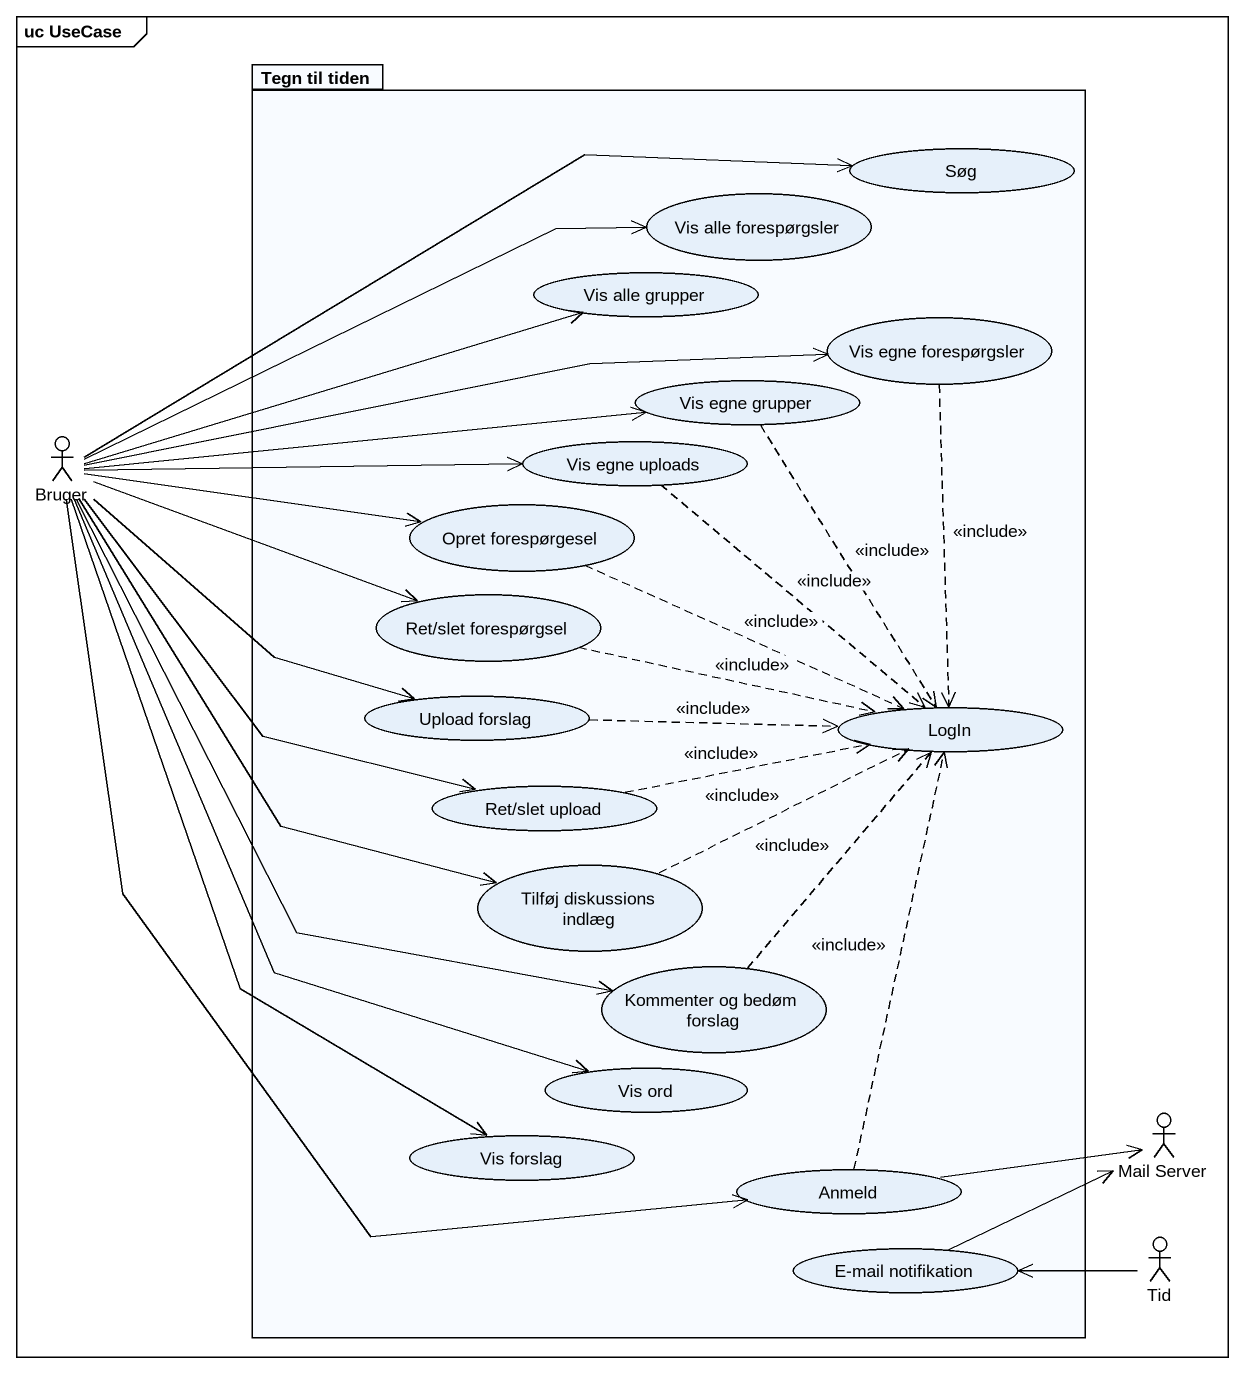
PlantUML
@startuml
mainframe uc UseCase
package "Tegn til tiden" as Tegn_til_tiden {
  usecase Søg
  usecase "Vis alle forespørgsler" as Vis_alle_forespørgsler
  usecase "Vis alle grupper" as Vis_alle_grupper
  usecase "Vis egne forespørgsler" as Vis_egne_forespørgsler
  usecase "Vis egne grupper" as Vis_egne_grupper
  usecase "Vis egne uploads" as Vis_egne_uploads
  usecase "Opret forespørgesel" as Opret_forespørgesel
  usecase "Ret/slet forespørgsel" as Ret_slet_forespørgsel
  usecase "Upload forslag" as Upload_forslag
  usecase LogIn
  usecase "Ret/slet upload" as Ret_slet_upload
  usecase "Tilføj diskussions indlæg" as Tilføj_diskussions_indlæg
  usecase "Kommenter og bedøm forslag" as Kommenter_og_bedøm_forslag
  usecase "Vis ord" as Vis_ord
  usecase "Vis forslag" as Vis_forslag
  usecase Anmeld
  usecase "E-mail notifikation" as E_mail_notifikation
}
actor Bruger
actor "Mail Server" as Mail_Server
actor Tid
Vis_egne_forespørgsler ..> LogIn : <<include>>
Vis_egne_grupper ..> LogIn : <<include>>
Bruger -right-> Søg
Bruger -right-> Vis_alle_forespørgsler
Bruger -right-> Vis_alle_grupper
Bruger -right-> Vis_egne_forespørgsler
Bruger -right-> Vis_egne_grupper
Bruger -right-> Vis_egne_uploads
Bruger -right-> Opret_forespørgesel
Bruger -right-> Ret_slet_forespørgsel
Bruger -right-> Upload_forslag
Bruger --> Ret_slet_upload
Bruger --> Tilføj_diskussions_indlæg
Bruger --> Kommenter_og_bedøm_forslag
Bruger --> Vis_ord
Bruger --> Vis_forslag
Bruger --> Anmeld
Vis_egne_uploads ..> LogIn : <<include>>
Opret_forespørgesel .right.> LogIn : <<include>>
Ret_slet_forespørgsel .right.> LogIn : <<include>>
Upload_forslag .right.> LogIn : <<include>>
Ret_slet_upload .right.> LogIn : <<include>>
Tilføj_diskussions_indlæg .right.> LogIn : <<include>>
Kommenter_og_bedøm_forslag .up.> LogIn : <<include>>
Anmeld .up.> LogIn : <<include>>
Anmeld -right-> Mail_Server
E_mail_notifikation -right-> Mail_Server
Tid -left-> E_mail_notifikation
@enduml
